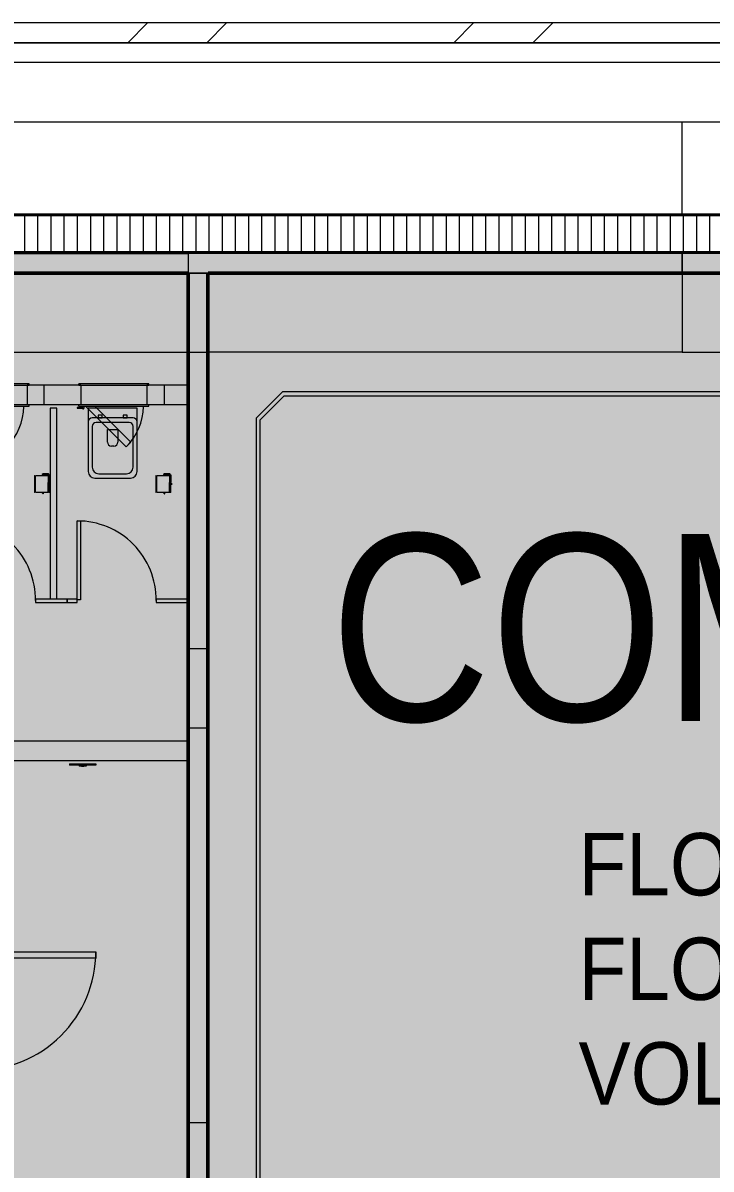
# Model space of a CAD drawing. Header units: millimetres. Extents: x 15878 to 679837, y -72324 to 391440.
# Drawn here: x 70286 to 75508, y 45207 to 53907 of the extents above; entities that cross this region are included whole.
import ezdxf

# ---------------------------------------------------------------- set-up
doc = ezdxf.new("R2010")
doc.units = ezdxf.units.MM
doc.linetypes.add('Demolished', pattern=[4.8, 3.2, -1.6])
for name, color, linetype, lineweight in [('A-CLNG', 13, 'Continuous', 5), ('A-CLNG-PATT', 13, 'Continuous', 5), ('A-DETL', 90, 'Continuous', 5), ('A-DETL-GENF', 92, 'Continuous', 5), ('A-DOOR', 31, 'Continuous', 5), ('A-DOOR-FRAM', 31, 'Continuous', 5), ('A-FLOR', 192, 'Continuous', 5), ('A-GENM', 13, 'Continuous', 5), ('A-WALL', 113, 'Continuous', 5), ('A-WALL-PATT', 111, 'Continuous', 18), ('G-ANNO-TEXT', 231, 'Continuous', 5), ('P-SANR-FIXT', 6, 'Continuous', 5), ('Q-CASE', 31, 'Continuous', 5), ('S-COLS', 52, 'Continuous', 5)]:
    doc.layers.add(name, color=color, linetype=linetype, lineweight=lineweight)
doc.styles.add('Swis721 BT', font='swiss.ttf', dxfattribs={"width": 0.9, "height": 473.035439})
doc.styles.add('Swis721 BT_1', font='swiss.ttf', dxfattribs={"width": 0.85, "height": 1419.106317})

# ---------------------------------------------------------------- blocks, each defined once
blk = doc.blocks.new('DLN-Single Door__X01_ - _M01a_ 900 x 2450 _WH_-16935536-1_F')
at = {"layer": 'A-DOOR', "color": 253}
for p, q in [((-450, 975), (-400, 975)), ((-450, 75), (-450, 975)), ((-400, 975), (-400, 75)), ((-490, 105), (-460, 105)), ((-490, 75), (-490, 105)), ((-460, 105), (-460, 75)), ((460, 75), (460, 105)), ((460, 105), (490, 105)), ((490, 105), (490, 75)), ((-460, 75), (-490, 75)), ((-400, 75), (-450, 75)), ((490, 75), (460, 75)), ((-490, -75), (-460, -75)), ((-490, -105), (-490, -75)), ((-460, -75), (-460, -105)), ((460, -105), (460, -75)), ((460, -75), (490, -75)), ((490, -75), (490, -105)), ((-460, -105), (-490, -105)), ((490, -105), (460, -105))]:
    blk.add_line(p, q, dxfattribs=at)
blk.add_arc((-450, 75), 900, 359.5, 90, dxfattribs=at)
at = {"layer": 'A-DOOR-FRAM', "color": 253}
for p, q in [((-475, 75), (-450, 75)), ((-475, -75), (-475, 75)), ((-450, 75), (-450, 25)), ((-450, 25), (-425, 25)), ((-425, 25), (-425, -75)), ((425, 25), (450, 25)), ((425, -75), (425, 25)), ((450, 75), (475, 75)), ((450, 25), (450, 75)), ((475, 75), (475, -75)), ((-425, -75), (-475, -75)), ((475, -75), (425, -75))]:
    blk.add_line(p, q, dxfattribs=at)
blk = doc.blocks.new('DLN_Toilet - DLN_Toilet-V19-1_F')
at = {"layer": 'P-SANR-FIXT', "color": 253}
for p, q in [((-185, -170), (-185, -272.8)), ((185, -170), (-185, -170)), ((185, -272.8), (185, -170)), ((155, -242.8), (-155, -242.8)), ((-80, -222.8), (-110, -222.8)), ((-110, -222.8), (-110, -242.8)), ((-110, -242.8), (-80, -242.8)), ((-80, -242.8), (-80, -222.8)), ((80, -222.8), (80, -242.8)), ((110, -222.8), (80, -222.8)), ((80, -242.8), (110, -242.8)), ((110, -242.8), (110, -222.8)), ((-185, -272.8), (-185, -650)), ((-155, -307.8), (-155, -617.8)), ((125.2, -277.8), (-125, -277.8)), ((-40, -426.5), (-40, -331.7)), ((-40, -331.7), (40, -331.7)), ((40, -331.7), (40, -426.5)), ((155.2, -617.8), (155.2, -307.8)), ((185, -650), (185, -272.8)), ((10, -456.5), (-10, -456.5)), ((-105, -667.8), (105.2, -667.8)), ((-135, -700), (135, -700))]:
    blk.add_line(p, q, dxfattribs=at)
for centre, radius, start, end in [((-155, -272.8), 30, 90, 180), ((155, -272.8), 30, 360, 90), ((-125, -307.8), 30, 90, 180), ((125.2, -307.8), 30, 360, 90), ((-10, -426.5), 30, 180, 270), ((10, -426.5), 30, 270, 360), ((-135, -650), 50, 180, 270), ((-105, -617.8), 50, 180, 270), ((105.2, -617.8), 50, 270, 360), ((135, -650), 50, 270, 360)]:
    blk.add_arc(centre, radius, start, end, dxfattribs=at)
blk = doc.blocks.new('FP_21-1_F')
at = {"layer": 'P-SANR-FIXT', "color": 253}
blk.add_line((-12.7, -6.1), (-65, -6.1), dxfattribs=at)
blk = doc.blocks.new('FP_22-1_F')
at = {"layer": 'P-SANR-FIXT', "color": 253}
blk.add_line((-65, -120.1), (65, -120.1), dxfattribs=at)
blk = doc.blocks.new('FP_23-1_F')
at = {"layer": 'P-SANR-FIXT', "color": 253}
for p, q in [((65, -5), (-65, -5)), ((-65, -115), (65, -115))]:
    blk.add_line(p, q, dxfattribs=at)
blk = doc.blocks.new('FP_24-1_F')
at = {"layer": 'P-SANR-FIXT', "color": 253}
for p, q in [((-7, 0), (-7, -2)), ((7, -2), (7, 0))]:
    blk.add_line(p, q, dxfattribs=at)
blk = doc.blocks.new('FP_25-1_F')
at = {"layer": 'P-SANR-FIXT', "color": 253}
for p, q in [((-5, -5), (-5, -6.1)), ((-5, -10.1), (-5, -11)), ((5, -6.1), (5, -5)), ((5, -11), (5, -10.1))]:
    blk.add_line(p, q, dxfattribs=at)
blk = doc.blocks.new('FP_26-1_F')
at = {"layer": 'P-SANR-FIXT', "color": 253}
for p, q in [((-5, -6.1), (-66.1, -6.1)), ((23.2, -6.1), (5, -6.1))]:
    blk.add_line(p, q, dxfattribs=at)
blk = doc.blocks.new('FP_27-1_F')
at = {"layer": 'P-SANR-FIXT', "color": 253}
for p, q in [((-66.1, -10.1), (-5, -10.1)), ((5, -10.1), (23.2, -10.1))]:
    blk.add_line(p, q, dxfattribs=at)
blk = doc.blocks.new('FP_28-1_F')
at = {"layer": 'P-SANR-FIXT', "color": 253, "flags": 128}
blk.add_lwpolyline([(-78.1, -14.1), (-73.2, -7.6), (-66.1, -6.1)], dxfattribs=at)
blk = doc.blocks.new('FP_29-1_F')
at = {"layer": 'P-SANR-FIXT', "color": 253, "flags": 128}
blk.add_lwpolyline([(-74.1, -14.1), (-70.8, -10.9), (-66.1, -10.1)], dxfattribs=at)
blk = doc.blocks.new('FP_30-1_F')
at = {"layer": 'P-SANR-FIXT', "color": 253}
for p, q in [((-78.1, -14.1), (-78.1, -54)), ((-74.1, -54), (-74.1, -14.1))]:
    blk.add_line(p, q, dxfattribs=at)
blk = doc.blocks.new('FP_31-1_F')
at = {"layer": 'P-SANR-FIXT', "color": 253, "flags": 128}
blk.add_lwpolyline([(-74.1, -54), (-70.8, -57.2), (-66.1, -58)], dxfattribs=at)
blk = doc.blocks.new('FP_32-1_F')
at = {"layer": 'P-SANR-FIXT', "color": 253, "flags": 128}
blk.add_lwpolyline([(-78.1, -54), (-73.2, -60.5), (-66.1, -62)], dxfattribs=at)
blk = doc.blocks.new('FP_33-1_F')
at = {"layer": 'P-SANR-FIXT', "color": 253}
blk.add_line((69.8, -54), (66.4, -57.2), dxfattribs=at)
blk = doc.blocks.new('FP_34-1_F')
at = {"layer": 'P-SANR-FIXT', "color": 253}
blk.add_line((73.8, -54), (68.8, -60.5), dxfattribs=at)
blk = doc.blocks.new('DLN_Toilet Paper Roll - DLN_Toilet Paper Roll-V20-1_F')
at = {"layer": 'P-SANR-FIXT', "color": 253}
for p, q in [((-7, 0), (7, 0)), ((7, 0), (-7, 0)), ((-65, -6.9), (-65, -5)), ((-65, -6.9), (-65, -6.1)), ((-65, -6.1), (-65, -6.9)), ((-65, -15.5), (-65, -6.9)), ((-65, -6.9), (-12.7, -6.9)), ((-65, -109.6), (-65, -15.5)), ((-65, -15.5), (-12.7, -15.5)), ((-12.7, -6.9), (-12.7, -6.1)), ((-12.7, -6.1), (-12.7, -6.9)), ((-12.7, -15.5), (-12.7, -6.9)), ((65, -15.5), (-12.7, -15.5)), ((-7, -2), (7, -2)), ((7, -2), (-7, -2)), ((-5, -5), (5, -5)), ((5, -5), (-5, -5)), ((-5, -11), (5, -11)), ((5, -11), (-5, -11)), ((-3, -2), (3, -2)), ((3, -2), (-3, -2)), ((-3, -5), (3, -5)), ((3, -5), (-3, -5)), ((23.2, -9.3), (23.2, -6.9)), ((23.2, -6.9), (23.2, -9.3)), ((65, -5), (65, -12.4)), ((65, -15.5), (65, -109.6)), ((-65, -120.1), (-65, -117.5)), ((-65, -120.1), (65, -120.1)), ((65, -117.5), (65, -120.1))]:
    blk.add_line(p, q, dxfattribs=at)
for start_param, end_param in [(0, 3.141593), (3.141593, 6.283185)]:
    blk.add_ellipse((71.8, -52.8), major_axis=(2, 0), ratio=0.802744, start_param=start_param, end_param=end_param, dxfattribs=at)
for points, knots in [([(-4.7, -9.3), (-4.6, -9.2), (-4.6, -8.9), (-4.5, -8.5), (-4.5, -8), (-4.5, -7.6), (-4.6, -7.1), (-4.8, -6.6), (-4.9, -6.3), (-5, -6.1), (-5, -6.1), (-5, -6.1)], [0, 0, 0, 0, 0.1, 0.2, 0.3, 0.4, 0.5, 0.6, 0.8, 0.9, 0.9644096, 0.9644096, 0.9644096, 0.9644096]), ([(-5, -6.1), (-5, -6.1), (-5, -6.2), (-4.9, -6.4), (-4.8, -6.7), (-4.8, -6.9)], [0, 0, 0, 0, 0.25, 0.5, 1, 1, 1, 1]), ([(-4.8, -6.9), (-4.7, -7.2), (-4.7, -7.6), (-4.6, -8.3), (-4.7, -8.8), (-4.8, -9.3), (-4.9, -9.7), (-5, -10), (-5, -10.1), (-5, -10.1)], [0, 0, 0, 0, 0.222222, 0.333333, 0.444444, 0.583333, 0.722222, 0.861111, 1, 1, 1, 1]), ([(-5, -10.1), (-5, -10.1), (-5, -10.1), (-4.9, -10), (-4.8, -9.8), (-4.7, -9.5), (-4.7, -9.3)], [0.0801932, 0.0801932, 0.0801932, 0.0801932, 0.2, 0.4, 0.7, 1, 1, 1, 1]), ([(5, -6.1), (5, -6.1), (5, -6.1), (4.9, -6.3), (4.8, -6.6), (4.6, -7.1), (4.5, -7.6), (4.5, -8), (4.5, -8.5), (4.6, -8.9), (4.6, -9.2), (4.7, -9.3)], [0.0355904, 0.0355904, 0.0355904, 0.0355904, 0.1, 0.2, 0.4, 0.5, 0.6, 0.7, 0.8, 0.9, 1, 1, 1, 1]), ([(5, -10.1), (5, -10.1), (5, -10), (4.9, -9.8), (4.8, -9.3), (4.7, -8.7), (4.7, -8.3), (4.6, -8), (4.7, -7.7), (4.7, -7.3), (4.8, -7.1), (4.8, -6.9)], [0, 0, 0, 0, 0.111111, 0.222222, 0.444444, 0.583333, 0.652778, 0.722222, 0.791667, 0.861111, 1, 1, 1, 1]), ([(4.7, -9.3), (4.7, -9.5), (4.9, -9.8), (5, -10.1), (5, -10.1), (5, -10.1)], [0, 0, 0, 0, 0.4, 0.7, 0.9198068, 0.9198068, 0.9198068, 0.9198068]), ([(4.8, -6.9), (4.8, -6.7), (4.9, -6.4), (5, -6.2), (5, -6.1), (5, -6.1)], [0, 0, 0, 0, 0.5, 0.75, 1, 1, 1, 1])]:
    blk.add_open_spline(points, degree=3, knots=knots, dxfattribs=at)
for name in ['FP_24-1_F', 'FP_28-1_F', 'FP_30-1_F', 'FP_32-1_F', 'FP_29-1_F', 'FP_31-1_F', 'FP_26-1_F', 'FP_27-1_F', 'FP_23-1_F', 'FP_21-1_F', 'FP_25-1_F', 'FP_33-1_F', 'FP_34-1_F', 'FP_22-1_F']:
    blk.add_blockref(name, (0, 0), dxfattribs=at)
blk = doc.blocks.new('DLN-Surface Channel-S1 - 300x150 _WD_-10461004-1_F')
at = {"layer": 'Q-CASE'}
h = blk.add_hatch(dxfattribs=at)
h.set_pattern_fill('FP_7', color=256, style=0, pattern_type=2)
h.set_pattern_definition([(270, (0, 609.6), (100, 6e-15), [])])
h.paths.add_polyline_path([(20413.9, -135), (20413.9, 135), (-20413.9, 135), (-20413.9, -135), (19040.9, -135)], flags=0)
for p, q in [((-20413.9, 150), (20413.9, 150)), ((-20413.9, 140), (20413.9, 140)), ((20413.9, 135), (-20413.9, 135)), ((-20413.9, -135), (20413.9, -135)), ((20413.9, -140), (-20413.9, -140)), ((-6425, -150), (1975, -150))]:
    blk.add_line(p, q, dxfattribs=at)
blk = doc.blocks.new('FP_117-1_F')
at = {"layer": 'P-SANR-FIXT', "color": 253}
blk.add_line((-12.7, -6.1), (-65, -6.1), dxfattribs=at)
blk = doc.blocks.new('FP_118-1_F')
at = {"layer": 'P-SANR-FIXT', "color": 253}
blk.add_line((-65, -120.1), (65, -120.1), dxfattribs=at)
blk = doc.blocks.new('FP_119-1_F')
at = {"layer": 'P-SANR-FIXT', "color": 253}
for p, q in [((65, -5), (-65, -5)), ((-65, -115), (65, -115))]:
    blk.add_line(p, q, dxfattribs=at)
blk = doc.blocks.new('FP_120-1_F')
at = {"layer": 'P-SANR-FIXT', "color": 253}
for p, q in [((-7, 0), (-7, -2)), ((7, -2), (7, 0))]:
    blk.add_line(p, q, dxfattribs=at)
blk = doc.blocks.new('FP_121-1_F')
at = {"layer": 'P-SANR-FIXT', "color": 253}
for p, q in [((-5, -5), (-5, -6.1)), ((-5, -10.1), (-5, -11)), ((5, -6.1), (5, -5)), ((5, -11), (5, -10.1))]:
    blk.add_line(p, q, dxfattribs=at)
blk = doc.blocks.new('FP_122-1_F')
at = {"layer": 'P-SANR-FIXT', "color": 253}
for p, q in [((-5, -6.1), (-66.1, -6.1)), ((23.2, -6.1), (5, -6.1))]:
    blk.add_line(p, q, dxfattribs=at)
blk = doc.blocks.new('FP_123-1_F')
at = {"layer": 'P-SANR-FIXT', "color": 253}
for p, q in [((-66.1, -10.1), (-5, -10.1)), ((5, -10.1), (23.2, -10.1))]:
    blk.add_line(p, q, dxfattribs=at)
blk = doc.blocks.new('FP_124-1_F')
at = {"layer": 'P-SANR-FIXT', "color": 253, "flags": 128}
blk.add_lwpolyline([(-78.1, -14.1), (-73.2, -7.6), (-66.1, -6.1)], dxfattribs=at)
blk = doc.blocks.new('FP_125-1_F')
at = {"layer": 'P-SANR-FIXT', "color": 253, "flags": 128}
blk.add_lwpolyline([(-74.1, -14.1), (-70.8, -10.9), (-66.1, -10.1)], dxfattribs=at)
blk = doc.blocks.new('FP_126-1_F')
at = {"layer": 'P-SANR-FIXT', "color": 253}
for p, q in [((-78.1, -14.1), (-78.1, -54)), ((-74.1, -54), (-74.1, -14.1))]:
    blk.add_line(p, q, dxfattribs=at)
blk = doc.blocks.new('FP_127-1_F')
at = {"layer": 'P-SANR-FIXT', "color": 253, "flags": 128}
blk.add_lwpolyline([(-74.1, -54), (-70.8, -57.2), (-66.1, -58)], dxfattribs=at)
blk = doc.blocks.new('FP_128-1_F')
at = {"layer": 'P-SANR-FIXT', "color": 253, "flags": 128}
blk.add_lwpolyline([(-78.1, -54), (-73.2, -60.5), (-66.1, -62)], dxfattribs=at)
blk = doc.blocks.new('FP_129-1_F')
at = {"layer": 'P-SANR-FIXT', "color": 253}
blk.add_line((69.8, -54), (66.4, -57.2), dxfattribs=at)
blk = doc.blocks.new('FP_130-1_F')
at = {"layer": 'P-SANR-FIXT', "color": 253}
blk.add_line((73.8, -54), (68.8, -60.5), dxfattribs=at)
blk = doc.blocks.new('DLN_Toilet Paper Roll - DLN_Toilet Paper Roll-V116-1_F')
at = {"layer": 'P-SANR-FIXT', "color": 253}
for p, q in [((-65, -6.9), (-65, -5)), ((-65, -6.9), (-65, -6.1)), ((-65, -6.1), (-65, -6.9)), ((-65, -15.5), (-65, -6.9)), ((-65, -6.9), (-12.7, -6.9)), ((-65, -109.6), (-65, -15.5)), ((-65, -15.5), (-12.7, -15.5)), ((-12.7, -6.9), (-12.7, -6.1)), ((-12.7, -6.1), (-12.7, -6.9)), ((-12.7, -15.5), (-12.7, -6.9)), ((65, -15.5), (-12.7, -15.5)), ((-7, -2), (7, -2)), ((7, -2), (-7, -2)), ((-5, -5), (5, -5)), ((5, -5), (-5, -5)), ((-5, -11), (5, -11)), ((5, -11), (-5, -11)), ((-3, -2), (3, -2)), ((3, -2), (-3, -2)), ((-3, -5), (3, -5)), ((3, -5), (-3, -5)), ((23.2, -9.3), (23.2, -6.9)), ((23.2, -6.9), (23.2, -9.3)), ((65, -5), (65, -12.4)), ((65, -15.5), (65, -109.6)), ((-65, -120.1), (-65, -117.5)), ((-65, -120.1), (65, -120.1)), ((65, -117.5), (65, -120.1))]:
    blk.add_line(p, q, dxfattribs=at)
for start_param, end_param in [(0, 3.141593), (3.141593, 6.283185)]:
    blk.add_ellipse((71.8, -52.8), major_axis=(2, 0), ratio=0.802744, start_param=start_param, end_param=end_param, dxfattribs=at)
for points, knots in [([(-4.7, -9.3), (-4.6, -9.2), (-4.6, -8.9), (-4.5, -8.5), (-4.5, -8), (-4.5, -7.6), (-4.6, -7.1), (-4.8, -6.6), (-4.9, -6.3), (-5, -6.1), (-5, -6.1), (-5, -6.1)], [0, 0, 0, 0, 0.1, 0.2, 0.3, 0.4, 0.5, 0.6, 0.8, 0.9, 0.9644096, 0.9644096, 0.9644096, 0.9644096]), ([(-5, -6.1), (-5, -6.1), (-5, -6.2), (-4.9, -6.4), (-4.8, -6.7), (-4.8, -6.9)], [0, 0, 0, 0, 0.25, 0.5, 1, 1, 1, 1]), ([(-4.8, -6.9), (-4.7, -7.2), (-4.7, -7.6), (-4.6, -8.3), (-4.7, -8.8), (-4.8, -9.3), (-4.9, -9.7), (-5, -10), (-5, -10.1), (-5, -10.1)], [0, 0, 0, 0, 0.222222, 0.333333, 0.444444, 0.583333, 0.722222, 0.861111, 1, 1, 1, 1]), ([(-5, -10.1), (-5, -10.1), (-5, -10.1), (-4.9, -10), (-4.8, -9.8), (-4.7, -9.5), (-4.7, -9.3)], [0.0801932, 0.0801932, 0.0801932, 0.0801932, 0.2, 0.4, 0.7, 1, 1, 1, 1]), ([(5, -6.1), (5, -6.1), (5, -6.1), (4.9, -6.3), (4.8, -6.6), (4.6, -7.1), (4.5, -7.6), (4.5, -8), (4.5, -8.5), (4.6, -8.9), (4.6, -9.2), (4.7, -9.3)], [0.0355904, 0.0355904, 0.0355904, 0.0355904, 0.1, 0.2, 0.4, 0.5, 0.6, 0.7, 0.8, 0.9, 1, 1, 1, 1]), ([(5, -10.1), (5, -10.1), (5, -10), (4.9, -9.8), (4.8, -9.3), (4.7, -8.7), (4.7, -8.3), (4.6, -8), (4.7, -7.7), (4.7, -7.3), (4.8, -7.1), (4.8, -6.9)], [0, 0, 0, 0, 0.111111, 0.222222, 0.444444, 0.583333, 0.652778, 0.722222, 0.791667, 0.861111, 1, 1, 1, 1]), ([(4.7, -9.3), (4.7, -9.5), (4.9, -9.8), (5, -10.1), (5, -10.1), (5, -10.1)], [0, 0, 0, 0, 0.4, 0.7, 0.9198068, 0.9198068, 0.9198068, 0.9198068]), ([(4.8, -6.9), (4.8, -6.7), (4.9, -6.4), (5, -6.2), (5, -6.1), (5, -6.1)], [0, 0, 0, 0, 0.5, 0.75, 1, 1, 1, 1])]:
    blk.add_open_spline(points, degree=3, knots=knots, dxfattribs=at)
for name in ['FP_120-1_F', 'FP_124-1_F', 'FP_126-1_F', 'FP_128-1_F', 'FP_125-1_F', 'FP_127-1_F', 'FP_122-1_F', 'FP_123-1_F', 'FP_119-1_F', 'FP_117-1_F', 'FP_121-1_F', 'FP_129-1_F', 'FP_130-1_F', 'FP_118-1_F']:
    blk.add_blockref(name, (0, 0), dxfattribs=at)
blk = doc.blocks.new('DLN-Access Panel__AP01_ - _AP04_ 450 x 650 _WH_-16056296-1_F')
at = {"layer": 'A-DOOR', "color": 253}
for p, q in [((-265, 75), (-265, 85)), ((265, 85), (-265, 85)), ((-265, 75), (265, 75)), ((265, 75), (265, 85)), ((-265, -85), (-265, -75)), ((265, -75), (-265, -75)), ((-265, -85), (265, -85)), ((-240, -85), (-240, -97.5)), ((-225, -97.5), (-225, -85)), ((-215, -85), (93.2, -393.2)), ((128.6, -357.8), (-144.3, -85)), ((265, -85), (265, -75)), ((-240, -95), (-277.5, -95)), ((-277.5, -95), (-277.5, -100)), ((-277.5, -100), (-239.6, -100)), ((93.2, -393.2), (128.6, -357.8))]:
    blk.add_line(p, q, dxfattribs=at)
for centre, radius, start, end in [((-225, -75), 450, 315, 358.68242), ((-232.5, -97.5), 7.5, 180, 0), ((-232.5, -97.5), 7.5, 195, 0), ((-232.5, -97.5), 7.5, 199.47122, 360), ((-232.5, -97.5), 7.5, 199.47122, 360), ((-232.5, -97.5), 2, 180, 360), ((-232.5, -97.5), 2, 180, 360)]:
    blk.add_arc(centre, radius, start, end, dxfattribs=at)
at = {"layer": 'A-DOOR-FRAM', "color": 253}
for p, q in [((-250, 75), (-250, -75)), ((250, 75), (250, -75))]:
    blk.add_line(p, q, dxfattribs=at)
blk = doc.blocks.new('Walls 19 - Walls 19-14348567-1_F')
at = {"layer": 'A-WALL'}
blk.add_line((75289.3, 52457.5), (75289.3, 53157.5), dxfattribs=at)
blk = doc.blocks.new('DLN_Partition Door - 600x2100_100x25 _WH_GH_-15333689-1_F')
at = {"layer": 'A-DOOR', "color": 253}
for p, q in [((20, 509.1), (20, 534.1)), ((20, 534.1), (620, 534.1)), ((620, 534.1), (620, 509.1)), ((620, 509.1), (20, 509.1))]:
    blk.add_line(p, q, dxfattribs=at)
blk.add_arc((20, 534.1), 600, 269.5, 360, dxfattribs=at)
at = {"layer": 'P-SANR-FIXT', "color": 253}
for p, q in [((25, 609.1), (0, 609.1)), ((0, 609.1), (0, 534.1)), ((25, 534.1), (25, 609.1)), ((0, 534.1), (25, 534.1)), ((25, -65.9), (0, -65.9)), ((0, -65.9), (0, -307.5)), ((25, -307.5), (25, -65.9)), ((0, -307.5), (25, -307.5))]:
    blk.add_line(p, q, dxfattribs=at)
blk = doc.blocks.new('Signage - Female_Wall Mount_ - Type 1-17078558-1_F')
at = {"layer": 'A-GENM'}
for p, q in [((25, 22.5), (225, 22.5)), ((25, 12.5), (25, 22.5)), ((225, 12.5), (25, 12.5)), ((98.3, 28.5), (114.9, 28.5)), ((98.3, 22.5), (98.3, 28.5)), ((114.9, 28.5), (114.9, 22.5)), ((114.9, 28.5), (114.9, 22.5)), ((134.9, 28.5), (114.9, 28.5)), ((114.9, 28.5), (134.9, 28.5)), ((114.9, 28.5), (134.9, 28.5)), ((114.9, 28.5), (114.9, 22.5)), ((117.2, 28.5), (132.7, 28.5)), ((117.2, 22.5), (117.2, 28.5)), ((118.3, 28.5), (118.3, 22.5)), ((131.6, 22.5), (131.6, 28.5)), ((132.7, 22.5), (132.7, 28.5)), ((134.9, 22.5), (134.9, 28.5)), ((134.9, 28.5), (151.6, 28.5)), ((134.9, 22.5), (134.9, 28.5)), ((151.6, 22.5), (151.6, 28.5)), ((225, 12.5), (225, 22.5))]:
    blk.add_line(p, q, dxfattribs=at)

msp = doc.modelspace()

# ---------------------------------------------------------------- hatches: boundary and pattern name
at = {"layer": 'A-CLNG-PATT'}
h = msp.add_hatch(dxfattribs=at)
h.set_pattern_fill('FP_14', color=256, style=0, pattern_type=2)
h.set_pattern_definition([(45, (0, 0), (-1237.437, 1237.437), []), (45, (0, 1875), (-1237.437, 1237.437), [])])
h.paths.add_polyline_path([(90296.5, 52507.5), (90439.3, 52507.5), (90439.3, 53907.5), (48689.3, 53907.5), (48689.3, 52507.5), (48839.3, 52507.5), (48839.3, 53757.5), (90289.3, 53757.5), (90289.3, 52507.5)], flags=0)
at = {"layer": 'A-DETL-GENF', "transparency": 33554585}
for color, points in [(253, [(78839.3, 7707.5), (78839.3, 15874.2), (88639.3, 15874.2), (88639.3, 23590.5), (86708.4, 23590.5), (86708.4, 23740.5), (88536.2, 31007.5), (88039.3, 31007.5), (88039.3, 31457.5), (82864.3, 31457.5), (82864.3, 34107.5), (87689.3, 34107.5), (87689.3, 39607.5), (85289.3, 39607.5), (85289.3, 40057.5), (83089.3, 40057.5), (83089.3, 39607.5), (74619.3, 39607.5), (74619.3, 40057.5), (72419.3, 40057.5), (72419.3, 39607.5), (71539.3, 39607.5), (71539.3, 52007.5), (63889.3, 52007.5), (63889.3, 51407.5), (63289.3, 51407.5), (63289.3, 37257.5), (75389.3, 37257.5), (75389.3, 33757.5), (52639.3, 33757.5), (52639.3, 31607.5), (76689.3, 31607.5), (76689.3, 29767.5), (75489.3, 29767.5), (75489.3, 27367.5), (76689.3, 27367.5), (76689.3, 21440.5), (78464.3, 21440.5), (78464.3, 18024.2), (76689.3, 18024.2), (76689.3, 12097.5), (75489.3, 12097.5), (75489.3, 9697.5), (76689.3, 9697.5), (76689.3, 7707.5), (78457.2, 7707.5)]), (21, [(71689.3, 39757.5), (72269.3, 39757.5), (72269.3, 40207.5), (74769.3, 40207.5), (74769.3, 39757.5), (75289.3, 39757.5), (75289.3, 40207.5), (75889.3, 40207.5), (75889.3, 39757.5), (82939.3, 39757.5), (82939.3, 40207.5), (85439.3, 40207.5), (85439.3, 39757.5), (85689.3, 39757.5), (85689.3, 40207.5), (86289.3, 40207.5), (86289.3, 39757.5), (86439.3, 39757.5), (86439.3, 52007.5), (71689.3, 52007.5), (71689.3, 39953.1)])]:
    msp.add_hatch(color=color, dxfattribs=at).paths.add_polyline_path(points, flags=0)
at = {"layer": 'A-WALL-PATT', "lineweight": 5, "transparency": 33554432}
for points in [[(63289.3, 52007.5), (75289.3, 52007.5), (75289.3, 52157.5), (63289.3, 52157.5)], [(71689.3, 39607.5), (71689.3, 52007.5), (71539.3, 52007.5), (71539.3, 39607.5)]]:
    msp.add_hatch(color=253, dxfattribs=at).paths.add_polyline_path(points, flags=0)
at = {"layer": 'S-COLS'}
for points in [[(76039.3, 52007.5), (76039.3, 52157.5), (75289.3, 52157.5), (75289.3, 52007.5)], [(75289.3, 51407.5), (76039.3, 51407.5), (76039.3, 52007.5), (75289.3, 52007.5), (75289.3, 51861)]]:
    msp.add_hatch(color=9, dxfattribs=at).paths.add_polyline_path(points, flags=0)

# ---------------------------------------------------------------- linework, layer by layer
at = {"layer": 'A-CLNG'}
msp.add_line((90439.3, 53907.5), (48689.3, 53907.5), dxfattribs=at)
at = {"layer": 'A-DETL', "linetype": 'Demolished', "lineweight": 50}
for p, q in [((71539.3, 52007.5), (63889.3, 52007.5)), ((71539.3, 39607.5), (71539.3, 52007.5)), ((71689.3, 52007.5), (71689.3, 39757.5)), ((86439.3, 52007.5), (71689.3, 52007.5))]:
    msp.add_line(p, q, dxfattribs=at)
at = {"layer": 'A-FLOR', "color": 253}
for p, q in [((89989.3, 53757.5), (48839.3, 53757.5)), ((49139.3, 53157.5), (89989.3, 53157.5)), ((71539.3, 52157.5), (71539.3, 52007.5))]:
    msp.add_line(p, q, dxfattribs=at)
at = {"layer": 'A-FLOR'}
for p, q in [((71689.3, 52007.5), (63889.3, 52007.5)), ((71689.3, 51407.5), (71689.3, 52007.5)), ((63939.3, 51407.5), (71689.3, 51407.5)), ((75289.3, 51407.5), (71689.3, 51407.5)), ((71689.3, 51407.5), (71689.3, 40357.5)), ((70726, 51007.5), (70318.5, 51007.5)), ((71539.3, 51007.5), (71226, 51007.5)), ((71539.3, 48457.5), (71539.3, 51007.5)), ((71689.3, 49157.5), (71539.3, 49157.5)), ((71539.3, 48557.5), (71689.3, 48557.5)), ((68799.3, 48457.5), (71539.3, 48457.5)), ((71539.3, 48307.5), (68799.3, 48307.5)), ((71539.3, 39607.5), (71539.3, 48307.5)), ((71689.3, 45557.5), (71539.3, 45557.5))]:
    msp.add_line(p, q, dxfattribs=at)
at = {"layer": 'A-WALL', "color": 253}
for p, q in [((48839.3, 53757.5), (90289.3, 53757.5)), ((89989.3, 53607.5), (49139.3, 53607.5)), ((75289.3, 52157.5), (63139.3, 52157.5)), ((75289.3, 52007.5), (75289.3, 52157.5)), ((63289.3, 52007.5), (71689.3, 52007.5)), ((71539.3, 52007.5), (71539.3, 51007.5)), ((71689.3, 51407.5), (71689.3, 52007.5)), ((70726, 51157.5), (70318.5, 51157.5)), ((70443.7, 51157.5), (70443.7, 51007.5)), ((71539.3, 51157.5), (71226, 51157.5)), ((71358.3, 51157.5), (71358.3, 51007.5)), ((70493.7, 50982.5), (70493.7, 49532.5)), ((70543.7, 50982.5), (70493.7, 50982.5)), ((70543.7, 49532.5), (70543.7, 50982.5)), ((71539.3, 48457.5), (71539.3, 48307.5))]:
    msp.add_line(p, q, dxfattribs=at)
at = {"layer": 'A-WALL', "color": 21}
for p, q in [((71689.3, 52007.5), (75289.3, 52007.5)), ((71689.3, 40357.5), (71689.3, 51407.5))]:
    msp.add_line(p, q, dxfattribs=at)
at = {"layer": 'A-WALL', "lineweight": 18}
for p, q in [((72255.9, 51107.5), (72055.3, 50906.9)), ((72085.4, 50894.6), (72268.3, 51077.5)), ((85315.7, 51107.5), (72255.9, 51107.5)), ((72268.3, 51077.5), (85303.3, 51077.5)), ((72055.3, 50906.9), (72055.3, 40943.1)), ((72085.3, 40955.5), (72085.3, 50894.5))]:
    msp.add_line(p, q, dxfattribs=at)
at = {"layer": 'S-COLS', "color": 9, "lineweight": 20}
for p, q in [((76039.3, 52157.5), (75289.3, 52157.5)), ((75289.3, 52157.5), (75289.3, 52007.5))]:
    msp.add_line(p, q, dxfattribs=at)
at = {"layer": 'S-COLS', "color": 241, "lineweight": 20}
for p, q in [((75289.3, 52007.5), (75289.3, 51407.5)), ((75289.3, 51407.5), (76039.3, 51407.5))]:
    msp.add_line(p, q, dxfattribs=at)

# ---------------------------------------------------------------- block references
at = {"layer": 'A-DOOR', "color": 253}
for p in [(70068.5, 51082.5), (70976, 51082.5)]:
    msp.add_blockref('DLN-Access Panel__AP01_ - _AP04_ 450 x 650 _WH_-16056296-1_F', p, dxfattribs=at)
at = {"layer": 'A-DOOR', "color": 253, "rotation": 270}
msp.add_blockref('DLN-Single Door__X01_ - _M01a_ 900 x 2450 _WH_-16935536-1_F', (69864.3, 46407.5), dxfattribs=at)
at = {"layer": 'A-GENM', "rotation": 180}
msp.add_blockref('Signage - Female_Wall Mount_ - Type 1-17078558-1_F', (70864.3, 48295), dxfattribs=at)
at = {"layer": 'A-WALL'}
msp.add_blockref('Walls 19 - Walls 19-14348567-1_F', (0, 0), dxfattribs=at)
at = {"layer": 'P-SANR-FIXT', "color": 253}
msp.add_blockref('DLN_Toilet - DLN_Toilet-V19-1_F', (70967, 51152.5), dxfattribs=at)
for name, p, rotation in [('DLN_Toilet Paper Roll - DLN_Toilet Paper Roll-V116-1_F', (70493.7, 50407.5), 270.0000000000001), ('DLN_Toilet Paper Roll - DLN_Toilet Paper Roll-V20-1_F', (71414.3, 50407.5), 270.0000000000001), ('DLN_Partition Door - 600x2100_100x25 _WH_GH_-15333689-1_F', (70315.1, 49507.5), 89.9999999999998), ('DLN_Partition Door - 600x2100_100x25 _WH_GH_-15333689-1_F', (71231.8, 49507.5), 89.9999999999998)]:
    msp.add_blockref(name, p, dxfattribs=dict(at, rotation=rotation))
at = {"layer": 'Q-CASE'}
msp.add_blockref('DLN-Surface Channel-S1 - 300x150 _WD_-10461004-1_F', (69564.3, 52307.5), dxfattribs=at)

# ---------------------------------------------------------------- texts
at = {"layer": 'G-ANNO-TEXT', "color": 7, "attachment_point": 1, "line_spacing_factor": 1.00667}
for s, insert, char_height, width, style in [('COMPARTMENT 5a', (72619.2, 50026.9), 1419.106, 18054, 'Swis721 BT_1'), ('FLOOR AREA      = 177.897m²\\PFLOOR HEIGHT  = 4.450m\\PVOLUME             = 791.642m³\\P', (74502, 47758.1), 473.035, 9804, 'Swis721 BT')]:
    msp.add_mtext(s, dxfattribs=dict(at, insert=insert, char_height=char_height, width=width, style=style))

doc.saveas('drawing.dxf')
